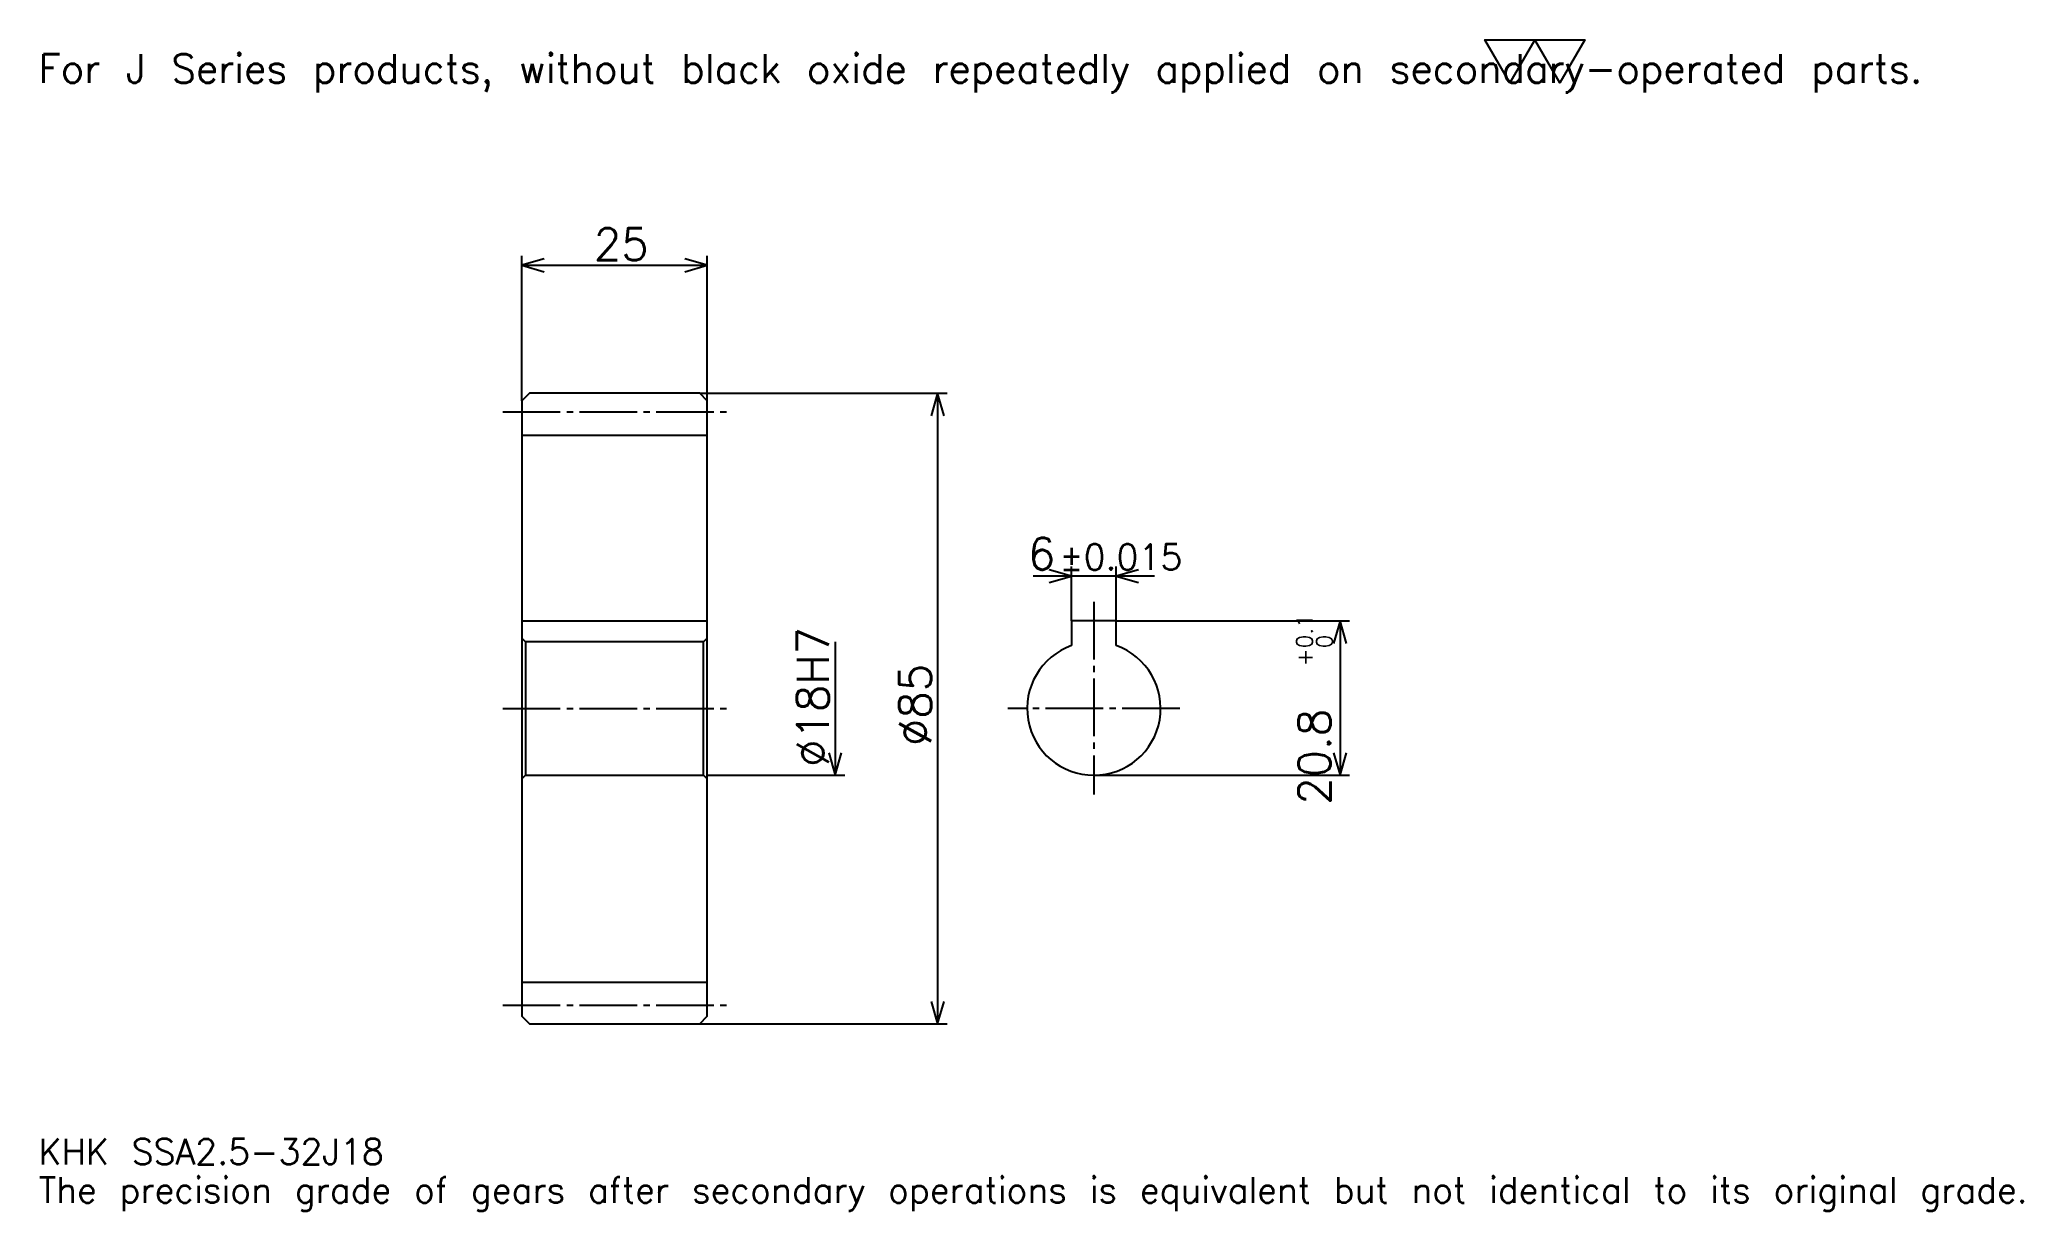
# Model space of a CAD drawing. Extents: x 9 to 276, y 3 to 161.
import ezdxf

# ---------------------------------------------------------------- set-up
doc = ezdxf.new("R2010")
doc.units = 0
doc.linetypes.add('DASHDOT', pattern=[10.353262, 7.764946, -0.862772, 0.862772, -0.862772])
doc.layers.get('0').update_dxf_attribs({"linetype": 'CONTINUOUS'})
doc.layers.add('DASHDOT', color=6, linetype='DASHDOT')
doc.styles.add('KANJI', font='TXT', dxfattribs={"bigfont": 'BIGFONT'})

msp = doc.modelspace()

# ---------------------------------------------------------------- linework, layer by layer
at = {"color": 5}
for p, q in [((73.816574, 113.454483), (73.816574, 132.004074)), ((98.816574, 113.454483), (98.816574, 132.004074)), ((73.816574, 130.709915), (98.816574, 130.709915)), ((73.816574, 112.454483), (73.816574, 113.454483)), ((97.816574, 113.454483), (98.816574, 113.454483)), ((98.816574, 113.454483), (131.170517, 113.454483)), ((98.816574, 112.454483), (98.816574, 113.454483)), ((129.876358, 113.454483), (129.876358, 28.454483)), ((159.13179, 88.793884), (142.778534, 88.793884)), ((147.95517, 82.754486), (147.95517, 90.088043)), ((153.95517, 82.754486), (153.95517, 90.088043)), ((153.95517, 82.754486), (185.446335, 82.754486)), ((184.152176, 82.754486), (184.152176, 61.954483)), ((116.072006, 79.954483), (116.072006, 61.954483)), ((98.816574, 61.954483), (117.366165, 61.954483)), ((150.95517, 61.954483), (185.446335, 61.954483)), ((97.816574, 28.454483), (98.816574, 28.454483)), ((98.816574, 28.454483), (131.170517, 28.454483))]:
    msp.add_line(p, q, dxfattribs=at)
at = {"color": 4}
for p, q in [((73.816574, 107.829483), (98.816574, 107.829483)), ((73.816574, 82.754486), (98.816574, 82.754486)), ((98.816574, 80.454483), (98.316574, 79.954483)), ((73.816574, 61.454483), (74.316574, 61.954483)), ((98.816574, 61.454483), (98.316574, 61.954483)), ((73.816574, 34.079483), (98.816574, 34.079483))]:
    msp.add_line(p, q, dxfattribs=at)
at = {"color": 7}
msp.add_lwpolyline([(207.065216, 155.29892), (203.700409, 161.131256), (217.159653, 161.131256), (213.79483, 155.29892), (210.430023, 161.131256), (207.065216, 155.29892)], dxfattribs=at)
at = {"color": 5}
for points in [[(76.836273, 131.572693), (73.816574, 130.709915), (76.836273, 129.847137)], [(95.796875, 129.847137), (98.816574, 130.709915), (95.796875, 131.572693)], [(130.739136, 110.434784), (129.876358, 113.454483), (129.01358, 110.434784)], [(144.935455, 87.931114), (147.95517, 88.793884), (144.935455, 89.656654)], [(156.974854, 89.656654), (153.95517, 88.793884), (156.974854, 87.931114)], [(185.014954, 79.734779), (184.152176, 82.754486), (183.289398, 79.734779)], [(115.209236, 64.974182), (116.072006, 61.954483), (116.934776, 64.974182)], [(183.289398, 64.974182), (184.152176, 61.954483), (185.014954, 64.974182)], [(129.01358, 31.474182), (129.876358, 28.454483), (130.739136, 31.474182)]]:
    msp.add_lwpolyline(points, dxfattribs=at)
at = {"color": 4}
for points in [[(73.816574, 61.454483), (73.816574, 29.454483), (74.816574, 28.454483), (97.816574, 28.454483), (98.816574, 29.454483), (98.816574, 112.454483), (97.816574, 113.454483), (74.816574, 113.454483), (73.816574, 112.454483), (73.816574, 61.454483)], [(73.816574, 80.454483), (74.316574, 79.954483), (74.316574, 61.954483), (98.316574, 61.954483), (98.316574, 79.954483), (74.316574, 79.954483)], [(153.95517, 79.439766), (153.95517, 82.754486), (147.95517, 82.754486), (147.95517, 79.439766)]]:
    msp.add_lwpolyline(points, dxfattribs=at)
msp.add_arc((150.95517, 70.954483), 9, 109.47122094, 70.52877906, dxfattribs=at)
at = {"layer": 'DASHDOT', "color": 7}
for p, q in [((71.228256, 110.954483), (101.404892, 110.954483)), ((150.95517, 85.342796), (150.95517, 59.366169)), ((71.228256, 70.954483), (101.404892, 70.954483)), ((162.543488, 70.954483), (139.366852, 70.954483)), ((71.228256, 30.954483), (101.404892, 30.954483))]:
    msp.add_line(p, q, dxfattribs=at)

# ---------------------------------------------------------------- texts
at = {"color": 7, "style": 'KANJI'}
for s, height, p in [('For J Series products, without black oxide repeatedly applied on secondary-operated parts.', 3.882473, (8.627717, 155.29892)), ('25', 4.313859, (83.512566, 131.400131)), ('6', 4.313859, (142.050507, 89.656654)), ('%%p0.015', 3.451087, (146.320694, 89.656654)), ('KHK SSA2.5-32J18', 3.451087, (8.627717, 9.490489)), ('The precision grade of gears after secondary operations is equivalent but not identical to its original grade.', 3.451087, (8.627717, 4.313859))]:
    msp.add_text(s, height=height, dxfattribs=at).set_placement(p)
for s, height, p in [('%%c18H7', 4.313859, (115.209236, 63.081692)), ('0.1', 2.156929, (180.442261, 79.061974)), ('0', 2.156929, (183.116852, 79.061974)), ('+', 2.156929, (180.442261, 76.646217)), ('%%c85', 4.313859, (129.01358, 65.885696)), ('20.8', 4.313859, (182.858017, 57.974125))]:
    msp.add_text(s, height=height, rotation=90, dxfattribs=at).set_placement(p)

doc.saveas('drawing.dxf')
